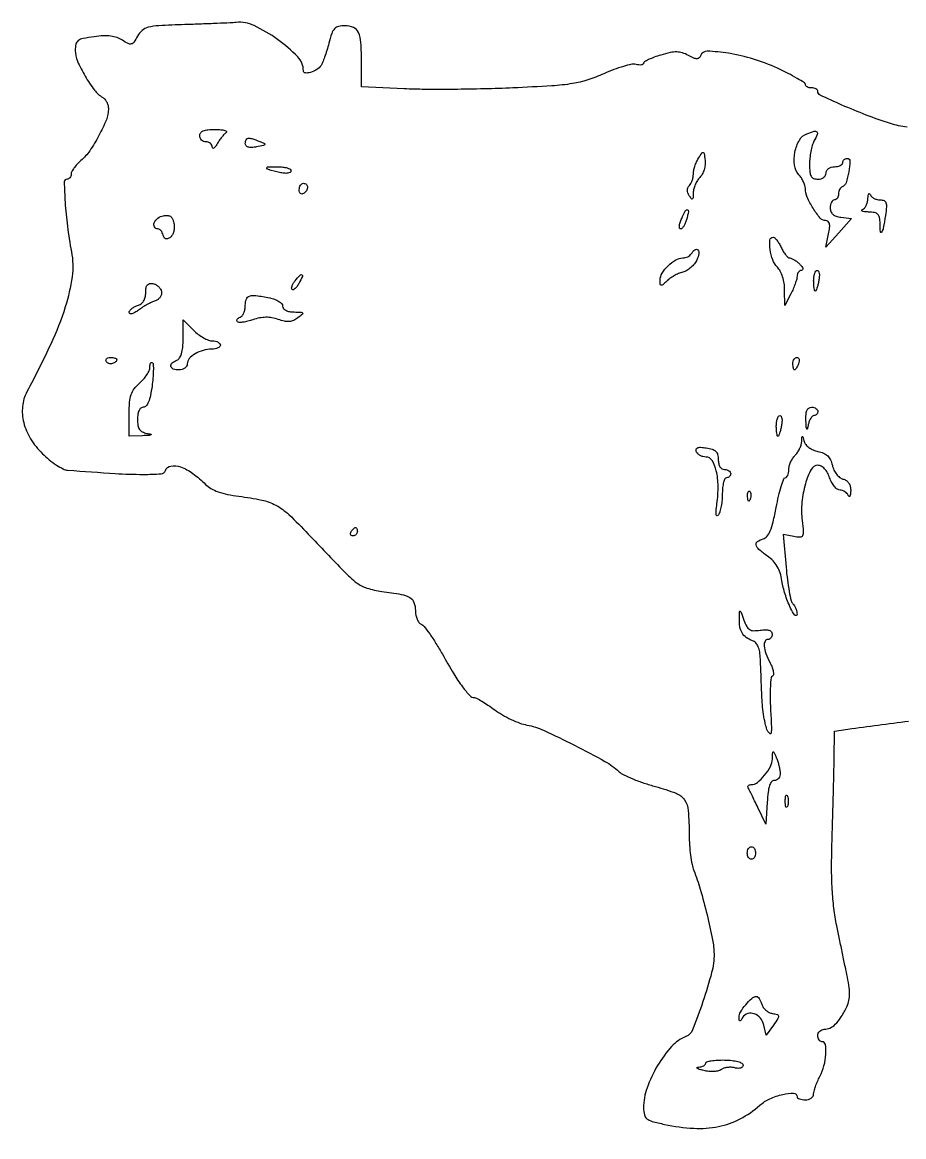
# Model space of a CAD drawing. Extents: x 0 to 414, y 0 to 269.
# Drawn here: x 0.2 to 212.7, y 0.1 to 268.8 of the extents above; entities that cross this region are included whole.
import ezdxf

# ---------------------------------------------------------------- set-up
doc = ezdxf.new("R2010")
doc.units = 0

msp = doc.modelspace()

# ---------------------------------------------------------------- linework, layer by layer
msp.add_lwpolyline([(213.514247, 243.561606, -0.050686), (209.5, 244.415718, -0.013528), (203.661538, 246.467755, -0.012778), (197.82923, 248.869193, -0.005381), (192.56322, 251.264631, -0.29111), (192, 252.150019, 0.171826), (191.885159, 252.474329, 0.093924), (191.559375, 252.750318, 0.074363), (191.07382, 252.937021, 0.054713), (190.5, 253, -0.051818), (189.926074, 253.05964, -0.071722), (189.440625, 253.237, -0.091724), (189.114405, 253.498876, -0.17976), (189, 253.806809, 0.257602), (188.761632, 254.238775, 0.008467), (187.017187, 255.297248, 0.014244), (184.837037, 256.488156, 0.009197), (182.25, 257.747679, 0.0348), (176.519848, 259.938043, 0.033697), (170.479569, 261.340691, 0.030427), (165.350208, 261.855173, 0.333054), (163.74663, 260.748981, -0.125164), (163.403048, 260.216427, -0.197155), (162.900733, 260.027651, -0.096449), (162.121465, 260.203661, -0.018733), (160.817972, 260.836382, 0.046478), (159.344311, 261.453321, 0.072583), (157.988419, 261.670289, 0.057221), (156.408738, 261.510908, 0.019059), (154.154336, 260.928094, 0.015478), (152.562392, 260.396916, 0.023569), (151.220336, 259.829294, 0.020199), (150.2038, 259.290144, 0.266758), (150, 258.935332, -0.26403), (149.859074, 258.687061, -0.097558), (149.466446, 258.546519, -0.064313), (148.879761, 258.534319, -0.037047), (148.183646, 258.662227, 0.115408), (147.132354, 258.689543, 0.019255), (145.157837, 258.201474, 0.020221), (142.83858, 257.429632, 0.0167), (140.433646, 256.426703, -0.028991), (136.536767, 254.912866, -0.039428), (132.868802, 254.039513, -0.02342), (127.883918, 253.498511, -0.00415), (118.5, 253.00094, -0.00509), (111.623486, 252.763653, -0.004036), (104.189063, 252.642894, -0.00408), (97.291239, 252.642825, -0.010167), (92.25, 252.786457), (82, 253.287226), (82, 259.061826, 0.014477), (81.85852, 263.947089, 0.090695), (81.270089, 266.364187, 0.185787), (80.063644, 267.566582, 0.104461), (78.011726, 268, 0.057456), (76.472253, 267.822511, 0.151422), (75.524867, 267.267253, 0.102765), (74.844308, 266.119691, 0.018913), (74.130292, 263.75, -0.009658), (73.650562, 262.044202, -0.01104), (73.124663, 260.433261, -0.01025), (72.621814, 259.089692, -0.059734), (72.261577, 258.427058, -0.095441), (71.198541, 257.410165, -0.069315), (69.709807, 256.71927, -0.100391), (68.474505, 256.600337, -0.384034), (68, 257.127014, 0.19569), (66.62134, 260.514688, 0.043615), (61.789271, 264.673292, 0.044707), (56.143922, 268.012163, 0.135024), (51.783244, 268.789103, -0.010992), (50.371914, 268.689973, -0.001274), (47.204166, 268.545446, -0.001532), (43.435244, 268.394681, -0.00125), (39.40115, 268.255788, 0.004652), (33.143568, 267.997712, 0.047352), (30.574373, 267.622138, 0.118208), (29.105509, 266.866533, 0.092503), (27.980471, 265.463509, -0.023087), (27.128672, 264.034608, -0.182363), (26.514854, 263.590526, -0.18862), (25.772308, 263.670518, -0.024972), (24.382563, 264.484991, 0.061507), (23.07443, 265.128517, 0.052049), (21.572856, 265.480605, 0.042834), (19.773499, 265.553876, 0.022829), (17.553242, 265.352243, 0.014762), (14.890942, 264.906912, 0.110156), (13.725067, 264.393674, 0.180741), (13.171605, 263.547178, 0.055417), (13, 262.003623, 0.10387), (13.531791, 259.471351, 0.028993), (15.38291, 255.844839, 0.029147), (17.647337, 252.449751, 0.099964), (19.621826, 250.70031, -0.091746), (20.149396, 250.247991, -0.055113), (20.595161, 249.550923, -0.052727), (20.897674, 248.731049, -0.06211), (21, 247.910472, -0.096472), (20.495434, 245.319719, -0.02644), (18.724473, 241.534076, -0.027498), (16.492403, 237.855749, -0.064801), (14.35648, 235.468163, 0.027147), (13.454531, 234.600833, 0.030842), (12.692216, 233.675343, 0.032346), (12.15323, 232.820754, 0.125151), (12, 232.218163, -0.079364), (11.925673, 231.752843, -0.091001), (11.710754, 231.357835, -0.100769), (11.390873, 231.09375, -0.122934), (11.015332, 231, 0.420574), (10.354716, 230.324912, 0.009865), (10.557447, 225.43055, 0.017153), (11.109442, 219.663814, 0.013728), (12.086382, 213.5, -0.080097), (12.236016, 207.465401, -0.04321), (10.598729, 200.192452, -0.032042), (7.090416, 191.196836, -0.013876), (1.340945, 179.698581, 0.10021), (0.286079, 176.185076, 0.084697), (0.585333, 172.31007, 0.076148), (2.229087, 168.401164, 0.060154), (5.082433, 164.801325, 0.024896), (6.720472, 163.333584, 0.026357), (8.466486, 162.065511, 0.0272), (10.07633, 161.141529, 0.098005), (11.210969, 160.825948, 0.003326), (22.661284, 160.031862, 0.014841), (29.390424, 159.810344, 0.017095), (33.700632, 159.943828, 0.304448), (34.747539, 160.75, -0.283905), (36.031228, 161.818186, -0.119205), (38.360851, 161.592634, -0.072703), (41.372024, 160.028968, -0.043324), (44.438841, 157.3892, 0.071184), (45.713926, 156.409436, 0.042827), (47.453243, 155.617133, 0.034903), (49.676384, 154.996924, 0.0198), (52.434933, 154.544138, -0.02105), (57.978162, 153.620049, -0.072825), (61.384031, 152.366481, -0.064503), (64.49845, 150.110498, -0.014165), (69.187272, 145.434312, 0.002044), (77.805694, 136.411993, 0.035376), (80.82954, 133.686896, 0.091322), (83.313703, 132.391668, 0.041672), (86.902076, 131.607378, -0.011227), (91.572718, 130.880742, -0.085329), (93.659348, 130.126063, -0.177457), (94.654146, 128.950396, -0.087976), (95, 127, 0.045748), (95.101288, 125.895283, 0.052288), (95.401871, 124.878159, 0.0597), (95.843509, 124.090621, 0.144505), (96.368071, 123.688999, -0.135717), (97.087404, 123.15767, -0.012242), (98.437184, 121.346042, -0.015195), (99.952891, 119.059934, -0.011294), (101.490738, 116.450177, 0.008599), (104.223064, 111.755704, 0.023305), (106.368593, 108.557545, 0.028368), (108.082093, 106.499203, 0.207881), (109.2309, 106, -0.128954), (109.718014, 105.872245, -0.008331), (110.993444, 105.125555, -0.011713), (112.49529, 104.163486, -0.008439), (114.126719, 103.023165, 0.026507), (115.965971, 101.834091, 0.020117), (118.095866, 100.723404, 0.020489), (120.184233, 99.841742, 0.043922), (121.86806, 99.374429, -0.06183), (125.872589, 98.107405, -0.009688), (133.345932, 94.503729, -0.009757), (140.673491, 90.61224, -0.060652), (144.107851, 88.114149, 0.075455), (145.224973, 87.35087, 0.015303), (147.424489, 86.373451, 0.015817), (150.077902, 85.386996, 0.014233), (152.882842, 84.532094, -0.023551), (157.826689, 82.924041, -0.152201), (159.868242, 81.327622, -0.134525), (160.770613, 78.757234, -0.016945), (160.986345, 72.8151, 0.017131), (161.073744, 70.432111, 0.015385), (161.324643, 67.973203, 0.015625), (161.686716, 65.781177, 0.045869), (162.118822, 64.3151, -0.024502), (163.674079, 59.764131, -0.01075), (165.304939, 53.603948, -0.009576), (166.634135, 47.607962, -0.048488), (166.982862, 44.204308, -0.065575), (166.408293, 39.659725, -0.017753), (164.314117, 32.698586, -0.011492), (161.805964, 25.842588, -0.210712), (160.197085, 24.245387, 0.119224), (156.749816, 21.868034, 0.048628), (153.361258, 17.2454, 0.048158), (150.832357, 11.861599, 0.085934), (150, 7.054351, 0.055528), (150.185682, 5.387524, 0.172281), (150.78071, 4.444934, 0.101245), (152.054317, 3.806478, 0.012906), (155.049221, 3.082864, 0.038185), (162.105084, 2.125001, 0.064213), (168.059458, 2.540412, 0.071474), (173.259408, 4.38339, 0.061203), (178.039893, 7.693128, -0.0752), (180.438236, 9.25659, -0.050528), (183.541901, 10.307954, -0.059788), (186.172725, 10.58844, -0.410376), (187.000073, 9.75, 0.236699), (187.144227, 9.462482, 0.070724), (187.587522, 9.220313, 0.05408), (188.234011, 9.054736, 0.035683), (189, 9, 0.067524), (189.764485, 9.103716, 0.084254), (190.4125, 9.407047, 0.099624), (190.845844, 9.857272, 0.142887), (191, 10.385693, -0.066548), (191.096266, 11.105775, -0.018053), (191.438815, 12.205729, -0.017936), (191.922035, 13.437418, -0.017749), (192.493839, 14.635693, 0.055559), (193.490944, 17.208564, 0.049611), (193.946447, 20.038668, 0.057894), (193.820979, 22.308556, 0.365005), (193, 23, -0.148195), (192.618646, 23.115568, -0.098894), (192.29375, 23.440625, -0.082425), (192.074694, 23.926543, -0.064853), (192, 24.5, -0.103894), (192.120227, 25.072357, -0.098961), (192.461607, 25.559375, -0.09673), (192.971599, 25.885751, -0.094386), (193.571429, 26, 0.113105), (194.922876, 26.309674, 0.07959), (196.206491, 27.20558, 0.057142), (197.483877, 28.758229, 0.024738), (198.82665, 31.077481, 0.052743), (199.411912, 32.586612, 0.055976), (199.653289, 34.154684, 0.043607), (199.565975, 36.040801, 0.017715), (199.133555, 38.577481, 0.000015), (198.634553, 40.985897, 0.000006), (197.957728, 44.251866, 0.000006), (197.231236, 47.757057, 0.000008), (196.562722, 50.982062, -0.020743), (195.872535, 55.180531, -0.016601), (195.468516, 59.746469, -0.014017), (195.32544, 65.039486, -0.007835), (195.432906, 71.482062, 0.000964), (195.599537, 76.957753, 0.000861), (195.751848, 82.645483, 0.000863), (195.871114, 87.757623, 0.002682), (195.92709, 91.204687), (196, 97.909374), (199.25, 98.367599, -0.004297), (213.86366, 100.300064, -0.049203)], format="xyb")
for points in [[(49.414537, 242.234687, 0.053713), (48.91945, 241.8157, 0.019837), (48.314778, 241.128314, 0.019392), (47.708831, 240.319577, 0.022102), (47.194945, 239.5, -0.025373), (46.754801, 238.808124, -0.095617), (46.385035, 238.454688, -0.346147), (46.151496, 238.476777, -0.198989), (46.030409, 238.75, 0.118239), (45.903706, 239.226849, 0.098016), (45.568308, 239.632812, 0.090078), (45.075222, 239.905534, 0.081566), (44.5, 240, -0.099038), (43.927543, 240.114514, -0.097945), (43.440625, 240.440625, -0.097945), (43.114514, 240.927543, -0.099038), (43, 241.5, -0.170116), (43.237466, 242.177756, -0.130687), (43.872448, 242.647458, -0.072927), (45.000219, 242.913166, -0.022471), (46.75, 242.984687, -0.018372), (48.119654, 242.928742, -0.049243), (49.079583, 242.758058, -0.155272), (49.455576, 242.510395, -0.439405)], [(191.08102, 240.151388, 0.052965), (190.665419, 239.127438, 0.022144), (190.31755, 237.677393, 0.021611), (190.079325, 236.079055, 0.026191), (190, 234.565741, 0.021705), (190.081086, 232.698676, 0.106491), (190.390223, 231.695718, 0.178332), (190.994642, 231.179687, 0.088662), (192, 231, 0.072314), (192.769411, 231.111864, 0.08892), (193.416667, 231.4375, 0.10214), (193.846791, 231.924246, 0.130775), (194, 232.5, -0.130775), (194.153209, 233.075754, -0.10214), (194.583333, 233.5625, -0.08892), (195.230589, 233.888136, -0.072314), (196, 234, 0.048028), (196.765418, 234.073693, 0.068025), (197.4125, 234.29375, 0.088204), (197.848523, 234.618118, 0.191087), (198, 235, -0.107128), (198.082694, 235.381531, -0.099503), (198.31709, 235.70625, -0.09585), (198.667365, 235.923952, -0.091498), (199.079455, 236, -0.421273), (199.723747, 235.340029, -0.037504), (199.469205, 232.777715, -0.035773), (198.808318, 230.140076, -0.226529), (197.878384, 229.166667, 0.121246), (197.542218, 228.934698, 0.065161), (197.258025, 228.515104, 0.058918), (197.065384, 227.983224, 0.057512), (197, 227.416667, -0.068857), (196.925077, 226.8752, -0.085122), (196.70625, 226.416146, -0.099913), (196.381338, 226.109202, -0.140362), (196, 226, 0.18582), (195.618224, 225.853043, 0.089892), (195.29375, 225.432012, 0.069733), (195.073796, 224.80634, 0.049744), (195, 224.066422, 0.091416), (195.162107, 223.187194, 0.122565), (195.623726, 222.524697, 0.101239), (196.419229, 222.072883, 0.048143), (197.574088, 221.816422), (200.148176, 221.5), (197.059885, 218.053983), (193.971593, 214.607965), (194.610797, 217.803983, 0.020934), (194.85211, 219.342975, 0.085084), (194.799159, 220.286048, 0.173844), (194.467782, 220.802933, 0.164421), (193.875, 221.006323, -0.220153), (192.57392, 221.615654, -0.034435), (190.858814, 223.965148, -0.037763), (189.436784, 226.655508, -0.103049), (189, 228.752299, 0.075199), (188.889147, 229.485196, 0.035069), (188.540533, 230.383097, 0.033736), (188.034491, 231.292263, 0.040077), (187.435855, 232.070879, -0.153835), (186.388442, 234.352985, -0.079845), (186.497153, 237.517271, -0.081387), (187.579382, 240.426741, -0.174272), (189.376086, 241.962307, -0.020228), (191.130632, 242.546984, -0.281271), (191.747538, 242.378135, -0.29817), (191.856221, 241.765967, -0.021891)], [(57.472047, 240.088739, -0.013845), (58.596475, 239.613015, -0.44332), (58.677385, 239.358937, -0.210906), (58.366289, 239.132683, -0.00605), (56.722047, 238.797696, -0.029267), (55.481467, 238.635044, -0.093142), (54.654328, 238.729664, -0.164572), (54.181241, 239.071614, -0.155923), (54, 239.638672, -0.099829), (54.172188, 240.492497, -0.267064), (54.648182, 240.854991, -0.111566), (55.575624, 240.768203, -0.01426)], [(163.566863, 231.424006, 0.057938), (162.965726, 230.664696, 0.038573), (162.455768, 229.677453, 0.038656), (162.10495, 228.62733, 0.059599), (161.984687, 227.678571, -0.011439), (161.95025, 226.527366, -0.227854), (161.785679, 226.22672, -0.405403), (161.532216, 226.264616, -0.022078), (161.026328, 226.991641, -0.057715), (160.69461, 227.681034, -0.08506), (160.585526, 228.342419, -0.096768), (160.705933, 228.938904, -0.098638), (161.041641, 229.441641, 0.074775), (161.409169, 229.939282, 0.038514), (161.718482, 230.651218, 0.037202), (161.929399, 231.44888, 0.046066), (162, 232.213569, -0.052655), (162.088687, 233.053386, -0.026086), (162.367188, 234.089507, -0.025558), (162.771366, 235.14454, -0.033984), (163.25, 236.053026, -0.007871), (164.081819, 237.354854, -0.338575), (164.372736, 237.455658, -0.282788), (164.58817, 237.200015, -0.006288), (164.816863, 235.534892, -0.059453), (164.82247, 234.445743, -0.045424), (164.580381, 233.27791, -0.046488), (164.143761, 232.209938, -0.076245)], [(65, 232.980948, -0.263874), (64.796269, 232.621789, -0.102581), (64.237202, 232.427558, -0.062172), (63.363344, 232.42254, -0.029261), (62.25, 232.621624, -0.005544), (59.590754, 233.290848, -0.260572), (59.203943, 233.664006, -0.493365), (59.418445, 233.962508, -0.007762), (61.833333, 234, -0.030509), (63.046504, 233.925905, -0.047371), (64.069792, 233.700653, -0.060308), (64.781173, 233.372839, -0.260279)], [(69, 229.059017, -0.089642), (68.926698, 228.653442, -0.053229), (68.70625, 228.2129, -0.051032), (68.382515, 227.806203, -0.06081), (68, 227.5, -0.139169), (67.620352, 227.392057, -0.191142), (67.29375, 227.521475, -0.138808), (67.073267, 227.889346, -0.066118), (67, 228.440983, -0.062283), (67.074545, 229.037096, -0.080552), (67.29375, 229.542039, -0.097988), (67.618621, 229.879982, -0.153634), (68, 230, -0.092995), (68.381732, 229.928382, -0.096318), (68.70625, 229.723586, -0.099231), (68.923444, 229.418051, -0.105429)], [(207.020463, 226, -0.093566), (207.95583, 225.823418, -0.220957), (208.434676, 225.32232, -0.105709), (208.552381, 224.32203, -0.014901), (208.295588, 222.25, -0.006916), (207.784152, 219.214839, -0.103781), (207.380866, 218.226967, -0.710989), (207.075918, 218.308004, -0.018735), (207, 220.333333, 0.04125), (206.883709, 221.740534, 0.156584), (206.484786, 222.51519, 0.151982), (205.701322, 222.926005, 0.038165), (204.25, 223.078947, -0.017437), (203.265955, 223.141588, -0.068218), (202.675, 223.282867, -0.378789), (202.579887, 223.467484, -0.239112), (202.75, 223.662281, 0.122283), (203.234573, 224.013284, 0.059791), (203.656003, 224.654962, 0.054028), (203.955917, 225.467174, 0.052386), (204.078947, 226.333333, -0.021623), (204.140046, 227.098702, -0.111415), (204.282867, 227.496354, -0.4561), (204.465538, 227.523633, -0.120497), (204.662281, 227.25, 0.110767), (204.992395, 226.771757, 0.064737), (205.563056, 226.367188, 0.05984), (206.274033, 226.093162, 0.062164)], [(160.343705, 221.20633, -0.034373), (160.059572, 220.36167, -0.046203), (159.68303, 219.648109, -0.054421), (159.276057, 219.151614, -0.196323), (158.904807, 219, -0.348695), (158.663301, 219.191737, -0.085138), (158.631239, 219.735616, -0.052046), (158.807639, 220.543474, -0.027143), (159.183879, 221.504226, -0.011756), (160.114886, 223.426466, -0.35027), (160.57567, 223.633577, -0.400966), (160.821442, 223.238681, -0.012452)], [(35.830076, 216.884839, -0.07114), (35.239624, 216.623257, -0.162688), (34.759111, 216.646126, -0.16943), (34.401702, 216.950715, -0.078502), (34.176676, 217.526332, 0.056733), (33.98407, 218.089887, 0.065291), (33.676117, 218.56711, 0.075657), (33.305105, 218.890098, 0.142269), (32.926676, 219, -0.269155), (32.109234, 219.474406, -0.232401), (32.046562, 220.477408, -0.130451), (32.921856, 221.61993, -0.12986), (34.25, 222.180449, -0.055367), (35.365695, 222.214442, -0.150225), (36.093011, 221.925307, -0.142378), (36.555859, 221.264958, -0.047869), (36.830076, 220.108507, -0.054615), (36.857457, 219.13202, -0.054982), (36.672482, 218.175063, -0.060407), (36.315294, 217.378348, -0.117941)], [(183.181954, 214.5, 0.028125), (183.684845, 213.542843, 0.036721), (184.254007, 212.734375, 0.040075), (184.806538, 212.16104, 0.182943), (185.231944, 212, -0.108572), (185.682372, 211.901026, -0.031003), (186.315901, 211.559375, -0.029645), (187.00168, 211.074092, -0.02758), (187.642857, 210.5, -0.034046), (188.146263, 209.922937, -0.093008), (188.3875, 209.440625, -0.226652), (188.336247, 209.137455, -0.244067), (188.071429, 209, 0.128462), (187.662829, 208.893259, 0.100728), (187.314732, 208.592953, 0.08917), (187.080677, 208.143725, 0.075757), (187, 207.614307, -0.066548), (186.903734, 206.894225, -0.018053), (186.561185, 205.794271, -0.017936), (186.077965, 204.562582, -0.017749), (185.506161, 203.364307), (184.012321, 200.5), (184.006161, 204.25, 0.037316), (183.881411, 205.883084, 0.039229), (183.515386, 207.451581, 0.042393), (182.955976, 208.803211, 0.075321), (182.25, 209.776563, -0.107232), (181.151998, 211.511598, -0.05269), (180.514336, 214.058899, -0.059237), (180.465668, 216.304367, -0.386176), (181.232018, 217, -0.193781), (181.616776, 216.845065, -0.035703), (182.139291, 216.265625, -0.033684), (182.686452, 215.457315, -0.025054)], [(162.853092, 211.576917, -0.060459), (162.260681, 210.606968, -0.04497), (161.396393, 209.695705, -0.045778), (160.407714, 208.974122, -0.073401), (159.444458, 208.575416, 0.039435), (158.447448, 208.239772, 0.025684), (157.355666, 207.705742, 0.025823), (156.337898, 207.070611, 0.043991), (155.569927, 206.42707, -0.010496), (154.609928, 205.506551, -0.234), (154.25, 205.401613, -0.343078), (154.038977, 205.635635, -0.018196), (154, 206.706331, -0.140665), (154.471224, 208.348179, -0.060368), (155.917558, 210.138271, -0.06019), (157.761065, 211.540854, -0.133321), (159.452414, 212, 0.062325), (160.04508, 212.074164, 0.051378), (160.643583, 212.29375, 0.053332), (161.158459, 212.617176, 0.087671), (161.5, 213, -0.084233), (162.365703, 213.983774, -0.391228), (163.055322, 213.939052, -0.240365), (163.318356, 213.052474, -0.061116)], [(66.954163, 205.914354, -0.030671), (66.485798, 205.155071, -0.054872), (66.000909, 204.606301, -0.083388), (65.575027, 204.332664, -0.306628), (65.276479, 204.390188, -0.212789), (65.151986, 204.714934, -0.06812), (65.251511, 205.234457, -0.054043), (65.536784, 205.851123, -0.037882), (65.979944, 206.475834, -0.012762), (67.18701, 207.856961, -0.350889), (67.632426, 207.925232, -0.38949), (67.759571, 207.521555, -0.013426)], [(192.244751, 206.5, -0.013875), (192.033865, 205.5418, -0.021857), (191.7946, 204.734375, -0.017542), (191.556361, 204.114399, -0.300822), (191.383423, 204, -0.347462), (191.232649, 204.119163, -0.020244), (191.11263, 204.734375, -0.023639), (191.027631, 205.541581, -0.014412), (191, 206.5, -0.032714), (191.062724, 207.457653, -0.050289), (191.253015, 208.265625, -0.064968), (191.530586, 208.823693, -0.249889), (191.861328, 209, -0.285831), (192.156008, 208.816555, -0.076393), (192.329256, 208.265625, -0.053628), (192.365641, 207.458177, -0.031701)], [(33.786941, 203.867811, -0.109515), (33.768535, 203.208419, -0.087325), (33.477526, 202.557249, -0.082474), (32.962026, 202.013851, -0.082412), (32.298424, 201.666082, 0.033107), (31.450887, 201.323185, 0.014217), (30.36735, 200.760363, 0.013995), (29.24313, 200.093345, 0.017951), (28.25, 199.414815, -0.028951), (27.385812, 198.851844, -0.064382), (26.660937, 198.553101, -0.134333), (26.1939, 198.555311, -0.336668), (26, 198.81064, -0.156168), (26.144075, 199.260673, -0.062515), (26.5875, 199.741906, -0.053711), (27.234795, 200.179139, -0.044887), (28, 200.5, 0.08265), (28.855474, 200.936982, 0.091902), (29.487147, 201.614591, 0.084288), (29.870703, 202.52468, 0.057734), (30, 203.640712, -0.037411), (30.088334, 204.819664, -0.132167), (30.390038, 205.509324, -0.185355), (30.926743, 205.823105, -0.088418), (31.738516, 205.811841, -0.078206), (32.426302, 205.563622, -0.064292), (33.057379, 205.102674, -0.065613), (33.538719, 204.508054, -0.090045)], [(59.875, 202.375, -0.039952), (61.071107, 202.034604, -0.053099), (62.082031, 201.529687, -0.06437), (62.776657, 200.94713, -0.188267), (63, 200.375, 0.173545), (63.199614, 199.817212, 0.103014), (63.755782, 199.369151, 0.073999), (64.630525, 199.074283, 0.041483), (65.75, 198.968197, -0.006919), (67.470604, 198.924481, -0.243969), (67.808821, 198.731805, -0.378931), (67.761465, 198.418567, -0.011952), (66.668748, 197.548541, -0.058734), (65.63286, 196.939946, -0.084207), (64.602108, 196.681321, -0.071702), (63.423911, 196.758417, -0.031743), (61.918748, 197.178169, 0.040396), (60.414372, 197.569809, 0.047006), (58.941692, 197.68786, 0.045656), (57.437391, 197.529019, 0.034759), (55.837842, 197.093316, -0.02229), (54.583845, 196.717939, -0.031006), (53.43189, 196.503208, -0.031693), (52.503479, 196.448431, -0.209099), (52.087842, 196.632396, -0.168266), (51.96673, 196.912247, -0.156717), (52.039866, 197.216533, -0.110049), (52.314683, 197.502224, -0.060713), (52.75, 197.720238, 0.142476), (53.228972, 198.06659, 0.06259), (53.632812, 198.745424, 0.054735), (53.907345, 199.625783, 0.048268), (54, 200.583333, -0.087033), (54.26504, 202.094445, -0.236131), (55.031641, 202.82273, -0.109932), (56.569136, 202.941384, -0.013859)], [(46.045455, 192, -0.049189), (46.793422, 191.926237, -0.069187), (47.425852, 191.70625, -0.089364), (47.851607, 191.381808, -0.187497), (48, 191, -0.196168), (47.844131, 190.618003, -0.086497), (47.393188, 190.29375, -0.066398), (46.724916, 190.073599, -0.046442), (45.934259, 190, 0.067315), (43.830336, 189.715458, 0.067204), (41.876302, 188.882241, 0.077843), (40.473895, 187.718538, 0.182688), (40, 186.464816, -0.135454), (39.845844, 185.906222, -0.100362), (39.4125, 185.43029, -0.086803), (38.764302, 185.109969, -0.071572), (38, 185, -0.080112), (36.639769, 185.219349, -0.266662), (36.058615, 185.868959, -0.27683), (36.336176, 186.675358, -0.083382), (37.5, 187.361626, 0.156159), (38.169606, 187.898942, 0.075508), (38.636625, 188.906531, 0.050561), (38.914727, 190.415471, 0.020308), (39, 192.51407), (39, 197.090909), (41.545455, 194.545455, 0.034414), (42.663729, 193.571362, 0.033266), (43.91733, 192.747727, 0.035104), (45.118059, 192.175678, 0.093881)], [(23, 187.559017, -0.211827), (22.716404, 186.919648, -0.127879), (21.969093, 186.529206, -0.122608), (21.101938, 186.54388, -0.191362), (20.510081, 186.983688, -0.136093), (20.397824, 187.36964, -0.190788), (20.524436, 187.701458, -0.140899), (20.890269, 187.925389, -0.067432), (21.440983, 188, -0.026751), (22.038367, 187.968016, -0.042195), (22.542039, 187.870461, -0.051652), (22.89701, 187.729146, -0.279105)], [(31.508805, 181.064023, -0.018135), (31.120027, 178.838469, -0.046118), (30.633762, 177.274154, -0.071507), (30.062955, 176.313913, -0.226693), (29.406162, 176, 0.170354), (28.819084, 175.794, 0.112589), (28.369961, 175.228999, 0.075944), (28.089493, 174.308638, 0.036066), (28, 173.069551, 0.038366), (28.111955, 171.612652, 0.109471), (28.478921, 170.670615, 0.131402), (29.161781, 170.071755, 0.067193), (30.25, 169.705733, -0.014773), (31.22149, 169.48867, -0.674817), (31.24151, 169.340365, -0.114822), (30.826388, 169.216901, -0.004641), (29.25, 169.136182), (26, 169), (26, 174.319665, -0.017968), (26.104131, 177.21643, -0.06262), (26.469644, 179.04834, -0.083437), (27.211078, 180.443408, -0.050068), (28.5, 181.813051, 0.034502), (29.456672, 182.768343, 0.035232), (30.265625, 183.839768, 0.037556), (30.828445, 184.867078, 0.106935), (31, 185.660053, -0.034349), (31.041426, 186.262357, -0.094111), (31.177026, 186.664781, -0.228342), (31.376351, 186.803834, -0.240889), (31.602643, 186.73069, -0.18899), (31.808018, 186.260511, -0.013703), (31.823669, 184.817516, -0.017659), (31.731792, 183.047866, -0.012374)], [(187.361626, 186.5, -0.02136), (187.112506, 185.925442, -0.030395), (186.839659, 185.440625, -0.030693), (186.579329, 185.087111, -0.222225), (186.393011, 185, -0.289661), (186.241071, 185.096084, -0.046727), (186.115447, 185.440625, -0.039339), (186.028469, 185.925176, -0.024748), (186, 186.5, -0.062722), (186.07223, 187.073532, -0.08088), (186.284531, 187.559375, -0.098158), (186.599211, 187.884506, -0.152681), (186.968615, 188, -0.184534), (187.289193, 187.877514, -0.147206), (187.483616, 187.559375, -0.100118), (187.511135, 187.074366, -0.055937)], [(192, 175, -0.091914), (191.929225, 174.61825, -0.095983), (191.726681, 174.29375, -0.09943), (191.424552, 174.076593, -0.10665), (191.069551, 174, 0.197067), (190.681695, 173.840956, 0.061974), (190.285119, 173.339063, 0.051079), (189.939971, 172.611317, 0.037644), (189.705733, 171.75, -0.014773), (189.48867, 170.77851, -0.674817), (189.340365, 170.75849, -0.114822), (189.216901, 171.173612, -0.004641), (189.136182, 172.75, -0.027103), (189.154612, 174.246462, -0.082892), (189.387131, 175.23103, -0.1411), (189.837276, 175.790347, -0.154404), (190.5, 176, -0.064853), (191.073457, 175.925306, -0.082425), (191.559375, 175.70625, -0.098894), (191.884432, 175.381354, -0.148195)], [(183.244751, 171.5, -0.013875), (183.033865, 170.5418, -0.021857), (182.7946, 169.734375, -0.017542), (182.556361, 169.114399, -0.300822), (182.383423, 169, -0.347462), (182.232649, 169.119163, -0.020244), (182.11263, 169.734375, -0.023639), (182.027631, 170.541581, -0.014412), (182, 171.5, -0.032714), (182.062724, 172.457653, -0.050289), (182.253015, 173.265625, -0.064968), (182.530586, 173.823693, -0.249889), (182.861328, 174, -0.285831), (183.156008, 173.816555, -0.076393), (183.329256, 173.265625, -0.053628), (183.365641, 172.458177, -0.031701)], [(192.026879, 165.344624, -0.050146), (193.409326, 164.920609, -0.092815), (194.386489, 164.276326, -0.094159), (195.055552, 163.329201, -0.052812), (195.50273, 161.987572, 0.054757), (195.882929, 160.861475, 0.056271), (196.495912, 159.855896, 0.06135), (197.252481, 159.094784, 0.102877), (198.057119, 158.695314, -0.084264), (198.882171, 158.322994, -0.100294), (199.481103, 157.716151, -0.092336), (199.829024, 156.881087, -0.061149), (199.921053, 155.84362, -0.020162), (199.859414, 155.012091, -0.094201), (199.717133, 154.555626, -0.442949), (199.533716, 154.509409, -0.151176), (199.337719, 154.75, 0.090558), (199.035311, 155.22793, 0.065421), (198.55007, 155.632812, 0.063969), (197.963807, 155.90663, 0.07745), (197.364647, 156, -0.162083), (196.726815, 156.212342, -0.057681), (196.020182, 156.88125, -0.049776), (195.358741, 157.852005, -0.040826), (194.850155, 159, 0.042725), (194.302265, 160.224161, 0.062056), (193.605622, 161.179272, 0.075654), (192.82663, 161.790931, 0.129371), (192.032136, 162, 0.279838), (190.38858, 161.001989, 0.050416), (189.007744, 157.530898, 0.046982), (188.179546, 153.080162, 0.050624), (188.228457, 148.665492, -0.008795), (188.490709, 145.90306, -0.141385), (188.302928, 144.994665, -0.286991), (187.703822, 144.645983, -0.039272), (186.199321, 144.812727), (183.681675, 145.294006), (184.345373, 137.442467, 0.010688), (184.672157, 134.36252, 0.014578), (185.106528, 131.6049, 0.011362), (185.581676, 129.354791, 0.139536), (186.004536, 128.595464, -0.06443), (186.385436, 128.101337, -0.039357), (186.705773, 127.437105, -0.038874), (186.923169, 126.716436, -0.054866), (186.993839, 126.05, -0.702578), (186.476128, 125.865751, -0.066683), (185.419688, 127.571068, -0.027933), (184.120409, 130.965005, -0.037817), (183.358718, 134.158166, 0.038583), (182.906529, 136.041071, 0.05475), (182.201355, 137.610822, 0.057277), (181.200956, 138.937684, 0.047927), (179.868057, 140.093952, -0.023612), (177.821579, 141.701975, -0.153278), (177.141054, 142.803518, -0.316963), (177.455941, 143.628356, -0.084311), (178.81269, 144.240766, 0.163512), (179.750522, 144.855114, 0.068455), (180.523599, 146.174511, 0.040314), (181.229908, 148.358925, 0.011413), (181.973093, 151.857398, -0.010639), (182.550294, 154.595379, -0.017032), (183.171546, 156.901861, -0.011135), (183.775748, 158.728547, -0.317323), (184.160403, 159, 0.213001), (184.481518, 159.143297, 0.080356), (184.753368, 159.566518, 0.06114), (184.938445, 160.190194, 0.04161), (185, 160.928571, -0.064082), (185.109123, 161.776513, -0.039128), (185.440625, 162.73125, -0.038656), (185.925727, 163.641413, -0.054664), (186.5, 164.357143, 0.048316), (187.082805, 165.064956, 0.03488), (187.59345, 165.951563, 0.035469), (187.963146, 166.872047, 0.06193), (188.116001, 167.678571, -0.002081), (188.198504, 168.894248, -0.378404), (188.282597, 168.97667, -0.353894), (188.381507, 168.904794, -0.001994), (188.69727, 167.708746, 0.116966), (189.08396, 166.978515, 0.05844), (189.864586, 166.274032, 0.053099), (190.892927, 165.697027, 0.052005)], [(168, 163.386501, 0.051506), (168.101295, 162.405781, 0.089058), (168.407134, 161.64775, 0.11565), (168.888364, 161.172276, 0.138145), (169.5, 161, -0.064853), (170.073457, 160.925306, -0.082425), (170.559375, 160.70625, -0.098894), (170.884432, 160.381354, -0.148195), (171, 160, -0.099038), (170.923658, 159.618362, -0.097945), (170.70625, 159.29375, -0.097945), (170.381638, 159.076342, -0.099038), (170, 159, 0.286425), (169.612576, 158.758229, 0.047676), (169.289252, 157.898438, 0.039916), (169.063022, 156.687019, 0.025193), (168.984687, 155.25, -0.021702), (168.911424, 153.708123, -0.02161), (168.704771, 152.176205, -0.022059), (168.40785, 150.857163, -0.074778), (168.053283, 150.051973, -0.229153), (167.735432, 149.85438, -0.406009), (167.512676, 150.029301, -0.056536), (167.492858, 150.981793, -0.010296), (167.691769, 152.738633, 0.035062), (167.963062, 157.02301, 0.055702), (167.530364, 160.668294, 0.076783), (166.524273, 163.167588, 0.264637), (165.061676, 164, -0.065491), (164.31768, 164.09787, -0.0619), (163.608893, 164.385279, -0.066443), (163.040398, 164.809936, -0.107949), (162.710674, 165.311589, -0.152103), (162.674179, 165.876477, -0.249662), (162.984889, 166.225987, -0.104187), (163.74505, 166.338663, -0.021318), (165.103685, 166.19809, -0.037995), (166.549729, 165.872171, -0.118784), (167.402063, 165.368073, -0.139825), (167.852672, 164.585416, -0.061212)], [(175.683114, 153.8125, -0.054073), (175.461564, 153.395823, -0.470617), (175.279315, 153.37858, -0.168741), (175.137993, 153.670344, -0.018894), (175.078947, 154.416667, -0.028489), (175.089945, 155.112848, -0.077125), (175.200665, 155.592839, -0.208169), (175.385309, 155.77538, -0.296942), (175.604167, 155.729167, -0.126455), (175.797407, 155.402231, -0.060344), (175.876576, 154.916927, -0.05415), (175.839148, 154.359369, -0.051402)], [(81, 146, -0.105053), (80.918938, 145.618444, -0.099167), (80.688914, 145.29375, -0.09642), (80.345238, 145.076123, -0.093332), (79.940983, 145, -0.108972), (79.586039, 145.078288, -0.182303), (79.3746, 145.29375, -0.161196), (79.343488, 145.6179, -0.082592), (79.5, 146, -0.029505), (79.768994, 146.382774, -0.035638), (80.066025, 146.70625, -0.038439), (80.34829, 146.934461, -0.151918), (80.559017, 147, -0.210953), (80.727648, 146.92554, -0.081139), (80.870461, 146.70625, -0.061769), (80.967655, 146.382849, -0.042167)], [(178.115515, 122.230262, -0.029167), (179.4005, 122.342871, -0.083349), (180.286268, 122.220558, -0.144871), (180.80292, 121.873676, -0.174691), (181, 121.326807, -0.073754), (180.924808, 120.81983, -0.088071), (180.70625, 120.38975, -0.100599), (180.381349, 120.102242, -0.131727), (180, 120, 0.285392), (179.272261, 119.547785, 0.137123), (179.060645, 118.424709, 0.069445), (179.470481, 116.633823, 0.028851), (180.487595, 114.364307, -0.027814), (180.992332, 113.244299, -0.046642), (181.272004, 112.251441, -0.062677), (181.313631, 111.511011, -0.302751), (181.068961, 111.193789, 0.292676), (180.727189, 110.767235, 0.012011), (180.558678, 108.717476, 0.017629), (180.500599, 106.164862, 0.01121), (180.604406, 103.193789, -0.003454), (180.81701, 98.982027, -0.045364), (180.743489, 97.423471, -0.596955), (180.409406, 97.299002, -0.104376), (179.884121, 98, -0.050488), (179.422647, 99.329077, -0.016142), (179.004474, 101.38125, -0.015924), (178.683555, 103.710924, -0.017136), (178.521267, 106, 0.000337), (178.432635, 108.38244, 0.000256), (178.33233, 110.995157, 0.000259), (178.235685, 113.446716, 0.000604), (178.160186, 115.281385, 0.028843), (177.986161, 117.015713, 0.062498), (177.613331, 118.300113, 0.085536), (177.036557, 119.184303, 0.117708), (176.25, 119.708443, -0.065447), (174.739916, 120.502631, -0.104925), (173.75461, 121.567023, -0.094969), (173.226629, 123.020752, -0.046146), (173.09426, 125, -0.003161), (173.148493, 126.706482, -0.49478), (173.284816, 126.80253, -0.231345), (173.467026, 126.629406, -0.001762), (174.194462, 124.653455, 0.035861), (174.864932, 123.15577, 0.131918), (175.569877, 122.406501, 0.136332), (176.541247, 122.124493, 0.039342)], [(182.929715, 87.75, -0.081772), (182.847062, 87.081631, -0.095442), (182.55408, 86.514062, -0.105239), (182.098853, 86.135079, -0.121733), (181.55226, 86, 0.220508), (180.870109, 85.683785, 0.095515), (180.368259, 84.79122, 0.05124), (180.018509, 83.22247, 0.014867), (179.80226, 80.75), (179.5, 75.5), (177.552732, 79.5, 0.00039), (176.77879, 81.086656, 0.0005), (176.064068, 82.545313, 0.000383), (175.462681, 83.767198, 0.004311), (175.219399, 84.25, -0.135412), (175.159786, 84.535, -0.173198), (175.264969, 84.779687, -0.134585), (175.530957, 84.944328, -0.071797), (175.916667, 85, 0.169982), (177.421912, 85.526954, 0.051986), (179.165689, 87.24295, 0.051879), (180.576443, 89.368819, 0.113229), (181.070285, 91.25, -0.003386), (181.12689, 92.738914, -0.326773), (181.252774, 92.895722, -0.368608), (181.423348, 92.814662, -0.003751), (182, 91.5, -0.023911), (182.334338, 90.606457, -0.016803), (182.627618, 89.573438, -0.017002), (182.841866, 88.56342, -0.033733)], [(184.662281, 79.75, -0.174857), (184.474999, 79.540618, -0.447206), (184.306058, 79.601562, -0.078554), (184.189089, 80.10856, -0.017491), (184.157895, 81, -0.017491), (184.189089, 81.89144, -0.078554), (184.306058, 82.398438, -0.447206), (184.474999, 82.459382, -0.174857), (184.662281, 82.25, -0.057986), (184.818615, 81.679992, -0.037979), (184.87034, 81, -0.037979), (184.818615, 80.320008, -0.057986)], [(177, 68.5, -0.064853), (176.925306, 67.926543, -0.082425), (176.70625, 67.440625, -0.098894), (176.381354, 67.115568, -0.148195), (176, 67, -0.148195), (175.618646, 67.115568, -0.098894), (175.29375, 67.440625, -0.082425), (175.074694, 67.926543, -0.064853), (175, 68.5, -0.064853), (175.074694, 69.073457, -0.082425), (175.29375, 69.559375, -0.098894), (175.618646, 69.884432, -0.148195), (176, 70, -0.148195), (176.381354, 69.884432, -0.098894), (176.70625, 69.559375, -0.082425), (176.925306, 69.073457, -0.064853)], [(178.479892, 32.063355, 0.078561), (178.862334, 31.299396, 0.059049), (179.496292, 30.603552, 0.059216), (180.273014, 30.077117, 0.080315), (181.076828, 29.813355, -0.02949), (182.246549, 29.557004, -0.312008), (182.54177, 29.200188, -0.167544), (182.396143, 28.61937, -0.009034), (181.317854, 27.02872), (179.57661, 24.557439), (178.99446, 27.023468, 0.11522), (178.15169, 28.71915, 0.135078), (176.685692, 29.747225, 0.162525), (175.101575, 29.780213, 0.177978), (173.88514, 28.848393, -0.011432), (173.405087, 28.127864, -0.265464), (173.190447, 28.026484, -0.369559), (173.048194, 28.168817, -0.016581), (173.015313, 28.916112, -0.141161), (173.362878, 30.173635, -0.035587), (174.611656, 31.918157, -0.034807), (176.080799, 33.457711, -0.164552), (177.182612, 33.940567, -0.215641), (177.486898, 33.833638, -0.05089), (177.845266, 33.413652, -0.043418), (178.194586, 32.800606, -0.030963)], [(173.99975, 17.34362, -0.184072), (173.843186, 16.932484, -0.1352), (173.429788, 16.665109, -0.091475), (172.786849, 16.585699, -0.049095), (171.994674, 16.711644, 0.052054), (171.135397, 16.843062, 0.043506), (170.212789, 16.806872, 0.0454), (169.366792, 16.620444, 0.084567), (168.744674, 16.299428, -0.109218), (168.059551, 15.987264, -0.038603), (166.984373, 15.843648, -0.036102), (165.739855, 15.864247, -0.035164), (164.5, 16.063089, -0.013817), (163.437742, 16.342209, -0.073937), (162.895312, 16.592418, -0.547964), (162.897341, 16.767904, -0.122907), (163.25, 16.881685, 0.045942), (163.919739, 16.989304, 0.063195), (164.485938, 17.213725, 0.080063), (164.869662, 17.513617, 0.189116), (165, 17.84589, -0.334225), (165.244659, 18.171013, -0.028865), (166.321802, 18.415132, -0.02894), (167.774815, 18.571632, -0.017686), (169.49975, 18.59589, -0.021106), (171.32645, 18.479713, -0.041447), (172.755969, 18.206911, -0.055567), (173.71407, 17.821527, -0.275985)]]:
    msp.add_lwpolyline(points, format="xyb", close=True)

doc.saveas('drawing.dxf')
